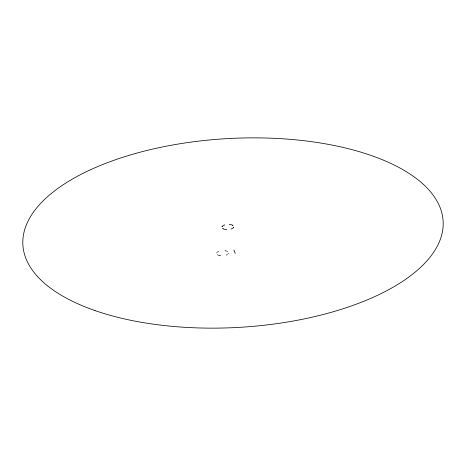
<?xml version="1.0" encoding="UTF-8"?>
<svg xmlns="http://www.w3.org/2000/svg" width="466" height="466" viewBox="0 0 466 466"><rect width="100%" height="100%" fill="white"/><g stroke="black" fill="none" stroke-linecap="round" stroke-linejoin="round"><path stroke-width="0.7" d="M222.742 228.736L223.051 228.625M217.505 254.785L217.791 254.657M222.282 226.732L221.927 226.721M217.022 252.764L216.667 252.747M222.113 226.662L222.142 226.593A5.872 2.639 -3.2 0 1 224.554 224.932L224.921 224.991M233.548 227.297L233.518 227.367A5.872 2.639 -3.2 0 1 231.596 228.835L231.014 229.033M233.361 227.268L233.74 227.326L233.379 227.309M228.474 253.382L228.124 253.341M217.721 251.978L218.432 251.535M227.297 254.587L226.4 255.048M226.703 229.616L226.406 229.604A5.872 2.639 -3.2 0 1 222.964 228.672L222.923 228.643M220.535 255.77L218.432 255.269M225.107 250.702L226.581 251.104M227.495 251.588L227.746 251.436M232.814 225.369L232.697 225.288A5.872 2.639 -3.2 0 0 229.255 224.35M232.674 225.457L233.006 225.41M235.219 253.457L233.938 250.056M94.93 310.548A210.457 94.563 -3.2 0 0 439.292 241.965A210.457 94.563 -3.2 0 0 164.778 146.487A210.457 94.563 -3.2 0 0 94.93 310.548"/></g></svg>
